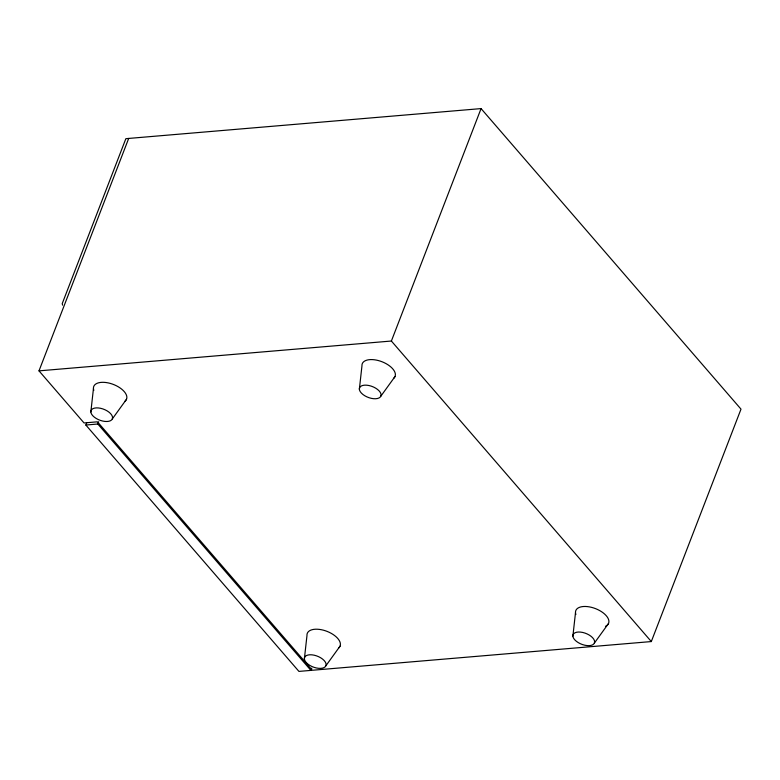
<?xml version="1.0" encoding="UTF-8"?>
<svg xmlns="http://www.w3.org/2000/svg" width="780" height="780" viewBox="0 0 780 780"><rect width="100%" height="100%" fill="white"/><g stroke="black" fill="none" stroke-linecap="round" stroke-linejoin="round"><path stroke-width="1.17" d="M90.841 411.976L93.444 388.615M304.375 658.866L306.979 635.505A17.599 8.96 21.1 0 1 327.278 631.468A17.599 8.96 21.1 0 1 338.54 648.102M359.356 389.24L361.959 365.878A17.599 8.96 21.1 0 1 382.258 361.842A17.599 8.96 21.1 0 1 393.52 378.476M572.89 636.129L575.484 612.768M62.605 305.146L62.215 303.635L125.863 138.674L481.065 108.595L741 409.139L651.31 641.56L312.322 670.264L97.441 421.814L84.045 422.955L39 370.861L128.69 138.44M311.785 668.119L310.918 670.39L298.935 671.404L85.849 425.032L86.726 422.77M310.918 670.39L97.832 424.018L98.709 421.756M651.31 641.56L391.385 341.026L481.065 108.595M112.32 418.928A11.437 5.821 21.1 0 0 98.416 407.95A11.437 5.821 21.1 0 0 94.37 417.193A11.437 5.821 21.1 0 0 112.32 418.928L126.487 399.311M380.835 396.191A11.437 5.821 21.1 0 0 366.931 385.213A11.437 5.821 21.1 0 0 362.885 394.456A11.437 5.821 21.1 0 0 380.835 396.191L395.002 376.574M325.855 665.818A11.437 5.821 21.1 0 0 311.951 654.839A11.437 5.821 21.1 0 0 307.905 664.082A11.437 5.821 21.1 0 0 325.855 665.818L340.022 646.201M594.37 643.081A11.437 5.821 21.1 0 0 580.466 632.092A11.437 5.821 21.1 0 0 576.42 641.345A11.437 5.821 21.1 0 0 594.37 643.081L608.536 623.464M39 370.861L391.385 341.026M85.849 425.032L97.832 424.018M93.824 390.351A17.599 8.96 21.1 0 1 112.31 384.043A17.599 8.96 21.1 0 1 125.005 401.212M575.874 614.504A17.599 8.96 21.1 0 1 595.793 608.731A17.599 8.96 21.1 0 1 605.485 626.32"/></g></svg>
